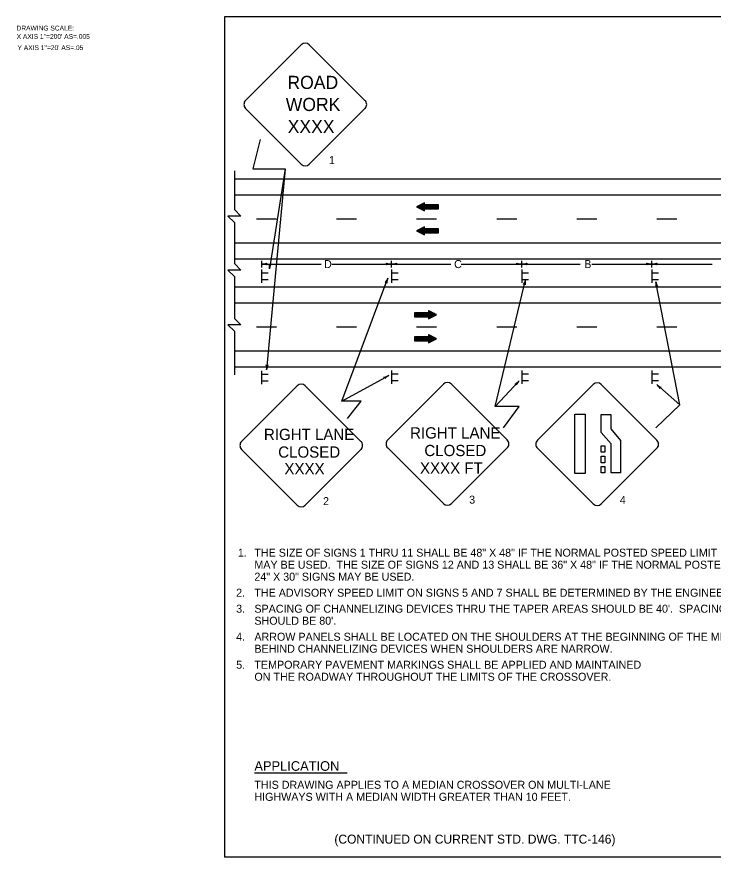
# Model space of a CAD drawing. Extents: x 1001.8 to 1053.4, y 1000.5 to 1021.5.
# Drawn here: x 1001.82 to 1019.21, y 1000.5 to 1021.5 of the extents above; entities that cross this region are included whole.
import ezdxf

# ---------------------------------------------------------------- set-up
doc = ezdxf.new("R2010")
doc.units = 0
doc.layers.add('Level 1', color=7, linetype='Continuous')
doc.layers.add('Level 15', color=7, linetype='Continuous')

msp = doc.modelspace()

# ---------------------------------------------------------------- linework, layer by layer
at = {"layer": 'Level 1'}
for p, q in [((1007, 1021.5), (1007, 1000.5)), ((1035.5, 1021.5), (1007, 1021.5)), ((1007.529, 1019.409), (1008.921, 1020.801)), ((1010.512, 1019.409), (1009.12, 1020.801)), ((1008.921, 1017.818), (1007.529, 1019.21)), ((1009.12, 1017.818), (1010.512, 1019.21)), ((1008.515, 1017.701), (1008.056, 1012.677)), ((1007.25, 1017.455), (1035.25, 1017.455)), ((1007.25, 1017.055), (1030.173, 1017.055)), ((1007.801, 1016.455), (1008.301, 1016.455)), ((1009.801, 1016.455), (1010.301, 1016.455)), ((1011.801, 1016.455), (1012.301, 1016.455)), ((1013.801, 1016.455), (1014.301, 1016.455)), ((1015.801, 1016.455), (1016.301, 1016.455)), ((1017.801, 1016.455), (1018.301, 1016.455)), ((1007.25, 1015.855), (1030.173, 1015.855)), ((1007.25, 1015.455), (1029.45, 1015.455)), ((1007.926, 1015.405), (1007.926, 1015.238)), ((1011.176, 1015.238), (1011.176, 1015.405)), ((1014.426, 1015.238), (1014.426, 1015.405)), ((1017.676, 1015.238), (1017.676, 1015.405)), ((1007.926, 1015.321), (1009.419, 1015.321)), ((1007.926, 1015.188), (1007.926, 1014.855)), ((1009.68, 1015.321), (1011.176, 1015.321)), ((1011.176, 1015.321), (1012.656, 1015.321)), ((1011.176, 1015.188), (1011.176, 1014.855)), ((1012.917, 1015.321), (1014.426, 1015.321)), ((1014.426, 1015.321), (1015.887, 1015.321)), ((1014.426, 1015.188), (1014.426, 1014.855)), ((1016.176, 1015.321), (1017.676, 1015.321)), ((1017.676, 1015.321), (1019.18, 1015.321)), ((1017.676, 1015.188), (1017.676, 1014.855)), ((1007.926, 1015.105), (1008.093, 1015.105)), ((1007.926, 1014.938), (1008.093, 1014.938)), ((1009.936, 1011.897), (1011.083, 1014.971)), ((1011.176, 1015.105), (1011.343, 1015.105)), ((1011.176, 1014.938), (1011.343, 1014.938)), ((1014.426, 1015.105), (1014.593, 1015.105)), ((1014.426, 1014.938), (1014.593, 1014.938)), ((1017.676, 1015.105), (1017.843, 1015.105)), ((1017.676, 1014.938), (1017.843, 1014.938)), ((1007.25, 1014.755), (1028.242, 1014.755)), ((1013.765, 1011.759), (1014.522, 1014.925)), ((1018.373, 1011.805), (1017.777, 1014.879)), ((1007.25, 1014.355), (1026.56, 1014.355)), ((1007.801, 1013.755), (1008.301, 1013.755)), ((1009.801, 1013.755), (1010.301, 1013.755)), ((1011.801, 1013.755), (1012.301, 1013.755)), ((1013.801, 1013.755), (1014.301, 1013.755)), ((1015.801, 1013.755), (1016.301, 1013.755)), ((1017.801, 1013.755), (1018.301, 1013.755)), ((1007.25, 1013.155), (1026.551, 1013.155)), ((1007.25, 1012.755), (1035.25, 1012.755)), ((1007.926, 1012.654), (1007.926, 1012.32)), ((1011.176, 1012.663), (1011.176, 1012.33)), ((1014.426, 1012.663), (1014.426, 1012.33)), ((1017.676, 1012.663), (1017.676, 1012.33)), ((1007.926, 1012.57), (1008.093, 1012.57)), ((1011.176, 1012.58), (1011.343, 1012.58)), ((1011.176, 1012.413), (1011.343, 1012.413)), ((1014.426, 1012.58), (1014.593, 1012.58)), ((1014.426, 1012.413), (1014.593, 1012.413)), ((1017.676, 1012.58), (1017.843, 1012.58)), ((1017.676, 1012.413), (1017.843, 1012.413)), ((1007.429, 1010.888), (1008.821, 1012.281)), ((1007.926, 1012.404), (1008.093, 1012.404)), ((1010.412, 1010.888), (1009.02, 1012.281)), ((1011.079, 1010.926), (1012.471, 1012.318)), ((1014.062, 1010.926), (1012.67, 1012.318)), ((1014.82, 1010.919), (1016.212, 1012.311)), ((1017.803, 1010.919), (1016.411, 1012.311)), ((1016.41, 1011.113), (1016.41, 1011.564)), ((1016.41, 1011.564), (1016.649, 1011.564)), ((1016.649, 1011.564), (1016.649, 1011.208)), ((1016.649, 1011.208), (1016.895, 1010.914)), ((1016.66, 1010.83), (1016.41, 1011.113)), ((1016.66, 1010.102), (1016.66, 1010.83)), ((1016.895, 1010.914), (1016.895, 1010.102)), ((1008.821, 1009.297), (1007.429, 1010.69)), ((1009.02, 1009.297), (1010.412, 1010.69)), ((1012.471, 1009.335), (1011.079, 1010.727)), ((1012.67, 1009.335), (1014.062, 1010.727)), ((1016.212, 1009.328), (1014.82, 1010.72)), ((1016.411, 1009.328), (1017.803, 1010.72)), ((1016.895, 1010.102), (1016.66, 1010.102)), ((1035.5, 1000.5), (1007, 1000.5))]:
    msp.add_line(p, q, dxfattribs=at)
for points in [[(1007.896, 1018.435), (1007.712, 1017.701), (1008.515, 1017.701), (1008.125, 1015.201)], [(1007.25, 1017.655), (1007.25, 1016.681), (1007.41, 1016.521), (1007.09, 1016.521), (1007.25, 1016.361), (1007.25, 1015.332), (1007.41, 1015.172), (1007.09, 1015.172), (1007.25, 1015.012), (1007.25, 1013.961), (1007.41, 1013.801), (1007.09, 1013.801), (1007.25, 1013.641), (1007.25, 1012.555)], [(1011.936, 1016.823), (1012.001, 1016.823)], [(1011.946, 1016.828), (1012.001, 1016.828)], [(1011.956, 1016.833), (1012.001, 1016.833)], [(1011.966, 1016.838), (1012.001, 1016.838)], [(1011.976, 1016.843), (1012.001, 1016.843)], [(1011.986, 1016.848), (1012.001, 1016.848)], [(1011.996, 1016.853), (1012.001, 1016.853)], [(1011.805, 1016.753), (1012.351, 1016.753)], [(1011.807, 1016.758), (1012.351, 1016.758)], [(1011.815, 1016.748), (1012.351, 1016.748)], [(1011.815, 1016.748), (1012.351, 1016.748)], [(1011.817, 1016.763), (1012.351, 1016.763)], [(1011.825, 1016.743), (1012.351, 1016.743)], [(1011.827, 1016.768), (1012.351, 1016.768)], [(1011.835, 1016.738), (1012.351, 1016.738)], [(1011.837, 1016.773), (1012.351, 1016.773)], [(1011.845, 1016.733), (1012.351, 1016.733)], [(1011.847, 1016.778), (1012.351, 1016.778)], [(1011.855, 1016.728), (1012.351, 1016.728)], [(1011.857, 1016.783), (1012.351, 1016.783)], [(1011.865, 1016.723), (1012.351, 1016.723)], [(1011.867, 1016.788), (1012.351, 1016.788)], [(1011.875, 1016.718), (1012.351, 1016.718)], [(1011.877, 1016.793), (1012.351, 1016.793)], [(1011.885, 1016.713), (1012.351, 1016.713)], [(1011.887, 1016.798), (1012.351, 1016.798)], [(1011.896, 1016.708), (1012.351, 1016.708)], [(1011.897, 1016.803), (1012.351, 1016.803)], [(1011.901, 1016.705), (1012.351, 1016.705)], [(1011.907, 1016.808), (1012.001, 1016.808)], [(1011.911, 1016.7), (1012.001, 1016.7)], [(1011.916, 1016.813), (1012.001, 1016.813)], [(1011.916, 1016.813), (1012.001, 1016.813)], [(1011.921, 1016.695), (1012.001, 1016.695)], [(1011.926, 1016.818), (1012.001, 1016.818)], [(1011.931, 1016.69), (1012.001, 1016.69)], [(1011.941, 1016.685), (1012.001, 1016.685)], [(1011.951, 1016.68), (1012.001, 1016.68)], [(1011.961, 1016.675), (1012.001, 1016.675)], [(1011.971, 1016.67), (1012.001, 1016.67)], [(1011.981, 1016.665), (1012.001, 1016.665)], [(1011.991, 1016.66), (1012.001, 1016.66)], [(1012.001, 1016.655), (1012.001, 1016.655)], [(1011.877, 1016.193), (1012.351, 1016.193)], [(1011.887, 1016.198), (1012.351, 1016.198)], [(1011.897, 1016.203), (1012.351, 1016.203)], [(1011.907, 1016.208), (1012.001, 1016.208)], [(1011.916, 1016.213), (1012.001, 1016.213)], [(1011.916, 1016.213), (1012.001, 1016.213)], [(1011.926, 1016.218), (1012.001, 1016.218)], [(1011.936, 1016.223), (1012.001, 1016.223)], [(1011.946, 1016.228), (1012.001, 1016.228)], [(1011.956, 1016.233), (1012.001, 1016.233)], [(1011.966, 1016.238), (1012.001, 1016.238)], [(1011.976, 1016.243), (1012.001, 1016.243)], [(1011.986, 1016.248), (1012.001, 1016.248)], [(1011.996, 1016.253), (1012.001, 1016.253)], [(1011.805, 1016.153), (1012.351, 1016.153)], [(1011.807, 1016.158), (1012.351, 1016.158)], [(1011.815, 1016.148), (1012.351, 1016.148)], [(1011.815, 1016.148), (1012.351, 1016.148)], [(1011.817, 1016.163), (1012.351, 1016.163)], [(1011.825, 1016.143), (1012.351, 1016.143)], [(1011.827, 1016.168), (1012.351, 1016.168)], [(1011.835, 1016.138), (1012.351, 1016.138)], [(1011.837, 1016.173), (1012.351, 1016.173)], [(1011.845, 1016.133), (1012.351, 1016.133)], [(1011.847, 1016.178), (1012.351, 1016.178)], [(1011.855, 1016.128), (1012.351, 1016.128)], [(1011.857, 1016.183), (1012.351, 1016.183)], [(1011.865, 1016.123), (1012.351, 1016.123)], [(1011.867, 1016.188), (1012.351, 1016.188)], [(1011.875, 1016.118), (1012.351, 1016.118)], [(1011.885, 1016.113), (1012.351, 1016.113)], [(1011.896, 1016.108), (1012.351, 1016.108)], [(1011.901, 1016.105), (1012.351, 1016.105)], [(1011.911, 1016.1), (1012.001, 1016.1)], [(1011.921, 1016.095), (1012.001, 1016.095)], [(1011.931, 1016.09), (1012.001, 1016.09)], [(1011.941, 1016.085), (1012.001, 1016.085)], [(1011.951, 1016.08), (1012.001, 1016.08)], [(1011.961, 1016.075), (1012.001, 1016.075)], [(1011.971, 1016.07), (1012.001, 1016.07)], [(1011.981, 1016.065), (1012.001, 1016.065)], [(1011.991, 1016.06), (1012.001, 1016.06)], [(1012.001, 1016.055), (1012.001, 1016.055)], [(1012.202, 1014.104), (1011.751, 1014.104)], [(1012.207, 1014.102), (1011.751, 1014.102)], [(1012.217, 1014.097), (1011.751, 1014.097)], [(1012.227, 1014.092), (1011.751, 1014.092)], [(1012.101, 1014.154), (1012.101, 1014.154)], [(1012.111, 1014.149), (1012.101, 1014.149)], [(1012.121, 1014.144), (1012.101, 1014.144)], [(1012.131, 1014.139), (1012.101, 1014.139)], [(1012.141, 1014.134), (1012.101, 1014.134)], [(1012.151, 1014.129), (1012.101, 1014.129)], [(1012.161, 1014.124), (1012.101, 1014.124)], [(1012.171, 1014.119), (1012.101, 1014.119)], [(1012.181, 1014.114), (1012.101, 1014.114)], [(1012.192, 1014.109), (1012.101, 1014.109)], [(1012.237, 1014.087), (1011.751, 1014.087)], [(1012.247, 1014.082), (1011.751, 1014.082)], [(1012.257, 1014.077), (1011.751, 1014.077)], [(1012.267, 1014.072), (1011.751, 1014.072)], [(1012.277, 1014.067), (1011.751, 1014.067)], [(1012.287, 1014.062), (1011.751, 1014.062)], [(1012.287, 1014.062), (1011.751, 1014.062)], [(1012.297, 1014.057), (1011.751, 1014.057)], [(1012.295, 1014.052), (1011.751, 1014.052)], [(1012.285, 1014.047), (1011.751, 1014.047)], [(1012.275, 1014.042), (1011.751, 1014.042)], [(1012.265, 1014.037), (1011.751, 1014.037)], [(1012.255, 1014.032), (1011.751, 1014.032)], [(1012.245, 1014.027), (1011.751, 1014.027)], [(1012.235, 1014.022), (1011.751, 1014.022)], [(1012.225, 1014.017), (1011.751, 1014.017)], [(1012.215, 1014.012), (1011.751, 1014.012)], [(1012.206, 1014.007), (1011.751, 1014.007)], [(1012.196, 1014.002), (1012.101, 1014.002)], [(1012.186, 1013.997), (1012.101, 1013.997)], [(1012.186, 1013.997), (1012.101, 1013.997)], [(1012.176, 1013.992), (1012.101, 1013.992)], [(1012.166, 1013.987), (1012.101, 1013.987)], [(1012.156, 1013.982), (1012.101, 1013.982)], [(1012.146, 1013.977), (1012.101, 1013.977)], [(1012.136, 1013.972), (1012.101, 1013.972)], [(1012.126, 1013.967), (1012.101, 1013.967)], [(1012.116, 1013.962), (1012.101, 1013.962)], [(1012.106, 1013.957), (1012.101, 1013.957)], [(1012.202, 1013.504), (1011.751, 1013.504)], [(1012.207, 1013.502), (1011.751, 1013.502)], [(1012.217, 1013.497), (1011.751, 1013.497)], [(1012.227, 1013.492), (1011.751, 1013.492)], [(1012.237, 1013.487), (1011.751, 1013.487)], [(1012.247, 1013.482), (1011.751, 1013.482)], [(1012.257, 1013.477), (1011.751, 1013.477)], [(1012.267, 1013.472), (1011.751, 1013.472)], [(1012.277, 1013.467), (1011.751, 1013.467)], [(1012.287, 1013.462), (1011.751, 1013.462)], [(1012.287, 1013.462), (1011.751, 1013.462)], [(1012.101, 1013.554), (1012.101, 1013.554)], [(1012.111, 1013.549), (1012.101, 1013.549)], [(1012.121, 1013.544), (1012.101, 1013.544)], [(1012.131, 1013.539), (1012.101, 1013.539)], [(1012.141, 1013.534), (1012.101, 1013.534)], [(1012.151, 1013.529), (1012.101, 1013.529)], [(1012.161, 1013.524), (1012.101, 1013.524)], [(1012.171, 1013.519), (1012.101, 1013.519)], [(1012.181, 1013.514), (1012.101, 1013.514)], [(1012.192, 1013.509), (1012.101, 1013.509)], [(1012.297, 1013.457), (1011.751, 1013.457)], [(1012.295, 1013.452), (1011.751, 1013.452)], [(1012.285, 1013.447), (1011.751, 1013.447)], [(1012.275, 1013.442), (1011.751, 1013.442)], [(1012.265, 1013.437), (1011.751, 1013.437)], [(1012.255, 1013.432), (1011.751, 1013.432)], [(1012.245, 1013.427), (1011.751, 1013.427)], [(1012.235, 1013.422), (1011.751, 1013.422)], [(1012.225, 1013.417), (1011.751, 1013.417)], [(1012.215, 1013.412), (1011.751, 1013.412)], [(1012.206, 1013.407), (1011.751, 1013.407)], [(1012.196, 1013.402), (1012.101, 1013.402)], [(1012.186, 1013.397), (1012.101, 1013.397)], [(1012.186, 1013.397), (1012.101, 1013.397)], [(1012.176, 1013.392), (1012.101, 1013.392)], [(1012.166, 1013.387), (1012.101, 1013.387)], [(1012.156, 1013.382), (1012.101, 1013.382)], [(1012.146, 1013.377), (1012.101, 1013.377)], [(1012.136, 1013.372), (1012.101, 1013.372)], [(1012.126, 1013.367), (1012.101, 1013.367)], [(1012.116, 1013.362), (1012.101, 1013.362)], [(1012.106, 1013.357), (1012.101, 1013.357)], [(1010.074, 1011.461), (1010.418, 1011.897), (1009.936, 1011.897), (1011.106, 1012.539)], [(1013.971, 1011.232), (1014.361, 1011.759), (1013.765, 1011.759), (1014.361, 1012.402)], [(1017.777, 1011.232), (1018.373, 1011.805), (1017.8, 1012.31)], [(1007.75, 1002.609), (1010.065, 1002.609)]]:
    msp.add_lwpolyline(points, dxfattribs=at)
for points in [[(1011.801, 1016.755), (1012.001, 1016.655), (1012.001, 1016.705), (1012.351, 1016.705), (1012.351, 1016.805), (1012.001, 1016.805), (1012.001, 1016.855)], [(1011.801, 1016.155), (1012.001, 1016.055), (1012.001, 1016.105), (1012.351, 1016.105), (1012.351, 1016.205), (1012.001, 1016.205), (1012.001, 1016.255)], [(1012.301, 1014.055), (1012.101, 1014.154), (1012.101, 1014.104), (1011.751, 1014.104), (1011.751, 1014.004), (1012.101, 1014.004), (1012.101, 1013.954)], [(1012.301, 1013.455), (1012.101, 1013.554), (1012.101, 1013.504), (1011.751, 1013.504), (1011.751, 1013.404), (1012.101, 1013.404), (1012.101, 1013.354)], [(1015.751, 1011.572), (1016.015, 1011.572), (1016.015, 1010.089), (1015.751, 1010.089)], [(1016.414, 1010.78), (1016.504, 1010.78), (1016.504, 1010.62), (1016.414, 1010.62)], [(1016.414, 1010.517), (1016.504, 1010.517), (1016.504, 1010.357), (1016.414, 1010.357)], [(1016.414, 1010.262), (1016.504, 1010.262), (1016.504, 1010.102), (1016.414, 1010.102)]]:
    msp.add_lwpolyline(points, close=True, dxfattribs=at)
for centre, radius, start, end in [((1009.021, 1020.702), 0.141, 45.0001, 134.9999), ((1007.629, 1019.31), 0.141, 134.9999, 225.0001), ((1010.413, 1019.31), 0.141, 314.9999, 45.0001), ((1009.021, 1017.918), 0.141, 225.0001, 314.9999), ((1007.926, 1015.712), 0.391, 270, 288.6688), ((1007.926, 1014.931), 0.391, 71.3472, 89.9939), ((1007.926, 1015.712), 0.391, 269.9878, 270), ((1008.075, 1015.321), 0.0313, 138.7746, 220.8913), ((1008.148, 1015.347), 0.0313, 219.9158, 302.0325), ((1007.739, 1015.261), 0.391, 351.1412, 9.81), ((1008.511, 1015.14), 0.391, 152.4884, 171.1351), ((1007.739, 1015.261), 0.391, 351.129, 351.1412), ((1011.028, 1015.321), 0.0313, 318.7746, 40.8913), ((1011.176, 1015.712), 0.391, 251.3472, 269.9939), ((1011.176, 1014.931), 0.391, 90, 108.6688), ((1011.176, 1015.712), 0.391, 270, 288.6688), ((1011.176, 1014.931), 0.391, 71.3472, 89.9939), ((1011.176, 1015.712), 0.391, 269.9878, 270), ((1011.176, 1014.931), 0.391, 89.9878, 90), ((1011.325, 1015.321), 0.0313, 138.7746, 220.8913), ((1014.278, 1015.321), 0.0313, 318.7746, 40.8913), ((1014.426, 1015.712), 0.391, 251.3472, 269.9939), ((1014.426, 1014.931), 0.391, 90, 108.6688), ((1014.426, 1015.712), 0.391, 270, 288.6688), ((1014.426, 1014.931), 0.391, 71.3472, 89.9939), ((1014.426, 1015.712), 0.391, 269.9878, 270), ((1014.426, 1014.931), 0.391, 89.9878, 90), ((1014.575, 1015.321), 0.0313, 138.7746, 220.8913), ((1017.528, 1015.321), 0.0313, 318.7746, 40.8913), ((1017.676, 1015.712), 0.391, 251.3472, 269.9939), ((1017.676, 1014.931), 0.391, 90, 108.6688), ((1017.676, 1015.712), 0.391, 270, 288.6688), ((1017.676, 1014.931), 0.391, 71.3472, 89.9939), ((1017.676, 1015.712), 0.391, 269.9878, 270), ((1017.676, 1014.931), 0.391, 89.9878, 90), ((1017.825, 1015.321), 0.0313, 138.7746, 220.8913), ((1010.717, 1015.107), 0.391, 320.8971, 339.5438), ((1011.449, 1014.835), 0.391, 159.5499, 178.2187), ((1011.449, 1014.835), 0.391, 159.5377, 159.5499), ((1011.031, 1014.832), 0.0313, 28.3245, 110.4412), ((1014.142, 1015.016), 0.391, 327.9072, 346.5539), ((1014.487, 1014.781), 0.0313, 35.3346, 117.4513), ((1014.902, 1014.834), 0.391, 166.56, 185.2288), ((1014.902, 1014.834), 0.391, 166.5478, 166.56), ((1018.161, 1014.954), 0.391, 190.9735, 209.6423), ((1017.394, 1014.805), 0.391, 352.3207, 10.9674), ((1018.161, 1014.954), 0.391, 190.9613, 190.9735), ((1017.805, 1014.733), 0.0313, 59.7481, 141.8648), ((1008.07, 1012.825), 0.0313, 223.5605, 305.6772), ((1007.667, 1012.712), 0.391, 354.7859, 13.4546), ((1008.445, 1012.641), 0.391, 156.133, 174.7798), ((1007.667, 1012.712), 0.391, 354.7736, 354.7859), ((1010.918, 1012.882), 0.391, 280.1296, 298.7763), ((1010.975, 1012.468), 0.0313, 347.557, 69.6737), ((1011.294, 1012.197), 0.391, 118.7824, 137.4512), ((1011.294, 1012.197), 0.391, 118.7702, 118.7824), ((1008.921, 1012.181), 0.141, 45.0001, 134.9999), ((1012.571, 1012.219), 0.141, 45.0001, 134.9999), ((1014.075, 1012.667), 0.391, 298.4859, 317.1327), ((1014.26, 1012.293), 0.0313, 5.9134, 88.0301), ((1014.647, 1012.136), 0.391, 137.1388, 155.8076), ((1014.647, 1012.136), 0.391, 137.1266, 137.1388), ((1016.312, 1012.211), 0.141, 45.0001, 134.9999), ((1018.058, 1012.603), 0.391, 228.6365, 247.3052), ((1017.542, 1012.017), 0.391, 29.9836, 48.6303), ((1018.058, 1012.603), 0.391, 228.6242, 228.6365), ((1017.912, 1012.212), 0.0313, 97.4111, 179.5277), ((1007.529, 1010.789), 0.141, 134.9999, 225.0001), ((1010.313, 1010.789), 0.141, 314.9999, 45.0001), ((1011.179, 1010.827), 0.141, 134.9999, 225.0001), ((1013.963, 1010.827), 0.141, 314.9999, 45.0001), ((1014.919, 1010.819), 0.141, 134.9999, 225.0001), ((1017.704, 1010.819), 0.141, 314.9999, 45.0001), ((1008.921, 1009.397), 0.141, 225.0001, 314.9999), ((1012.571, 1009.435), 0.141, 225.0001, 314.9999), ((1016.312, 1009.427), 0.141, 225.0001, 314.9999)]:
    msp.add_arc(centre, radius, start, end, dxfattribs=at)

# ---------------------------------------------------------------- texts
for s, height, p in [('ROAD', 0.3281, (1008.575, 1019.697)), ('WORK', 0.3282, (1008.533, 1019.146)), ('XXXX', 0.3281, (1008.581, 1018.595)), ('1', 0.2, (1009.612, 1017.818)), ('D', 0.2, (1009.489, 1015.221)), ('C', 0.2, (1012.739, 1015.221)), ('B', 0.2, (1015.989, 1015.221)), ('RIGHT LANE', 0.2813, (1007.988, 1010.924)), ('RIGHT LANE', 0.2813, (1011.638, 1010.962)), ('CLOSED', 0.2813, (1008.345, 1010.484)), ('CLOSED', 0.2813, (1011.995, 1010.522)), ('XXXX', 0.2813, (1008.5, 1010.066)), ('XXXX FT', 0.2813, (1011.886, 1010.083)), ('2', 0.2, (1009.464, 1009.297)), ('3', 0.2, (1013.114, 1009.335)), ('4', 0.2, (1016.877, 1009.328)), ('THE SIZE OF SIGNS 1 THRU 11 SHALL BE 48" X 48" IF THE NORMAL POSTED SPEED LIMIT IS 45 MPH OR GREATER.  OTHERWISE, 36" X 36" SIGNS ', 0.2, (1007.75, 1008.009)), ('1.', 0.2, (1007.336, 1008.009)), ('MAY BE USED.  THE SIZE OF SIGNS 12 AND 13 SHALL BE 36" X 48" IF THE NORMAL POSTED SPEED LIMIT IS 45 MPH OR GREATER.  OTHERWISE, ', 0.2, (1007.75, 1007.709)), ('24" X 30" SIGNS MAY BE USED.', 0.2, (1007.75, 1007.409)), ('2.', 0.2, (1007.295, 1007.009)), ('THE ADVISORY SPEED LIMIT ON SIGNS 5 AND 7 SHALL BE DETERMINED BY THE ENGINEER.', 0.2, (1007.75, 1007.009)), ('3.', 0.2, (1007.295, 1006.609)), ("SPACING OF CHANNELIZING DEVICES THRU THE TAPER AREAS SHOULD BE 40'.  SPACING OF DEVICES THRU THE REMAINDER OF THE CLOSURE", 0.2, (1007.75, 1006.609)), ("SHOULD BE 80'.", 0.2, (1007.75, 1006.309)), ('ARROW PANELS SHALL BE LOCATED ON THE SHOULDERS AT THE BEGINNING OF THE MERGING TAPERS OR LOCATED IN THE CLOSED LANE ', 0.2, (1007.75, 1005.909)), ('4.', 0.2, (1007.295, 1005.909)), ('BEHIND CHANNELIZING DEVICES WHEN SHOULDERS ARE NARROW.', 0.2, (1007.75, 1005.609)), ('5.', 0.2, (1007.295, 1005.209)), ('TEMPORARY PAVEMENT MARKINGS SHALL BE APPLIED AND MAINTAINED ', 0.2, (1007.75, 1005.209)), ('ON THE ROADWAY THROUGHOUT THE LIMITS OF THE CROSSOVER.', 0.2, (1007.75, 1004.909)), ('APPLICATION', 0.24, (1007.75, 1002.659)), ('THIS DRAWING APPLIES TO A MEDIAN CROSSOVER ON MULTI-LANE ', 0.2, (1007.75, 1002.209)), ('HIGHWAYS WITH A MEDIAN WIDTH GREATER THAN 10 FEET.', 0.2, (1007.75, 1001.909)), ('(CONTINUED ON CURRENT STD. DWG. TTC-146)', 0.225, (1009.747, 1000.839))]:
    msp.add_text(s, height=height, dxfattribs=at).set_placement(p)
at = {"layer": 'Level 15'}
for s, p in [('DRAWING SCALE:', (1001.809, 1021.158)), ("X AXIS 1''=200' AS=.005", (1001.813, 1020.949)), ("Y AXIS 1''=20' AS=.05", (1001.834, 1020.669))]:
    msp.add_text(s, height=0.12, dxfattribs=at).set_placement(p)

doc.saveas('drawing.dxf')
